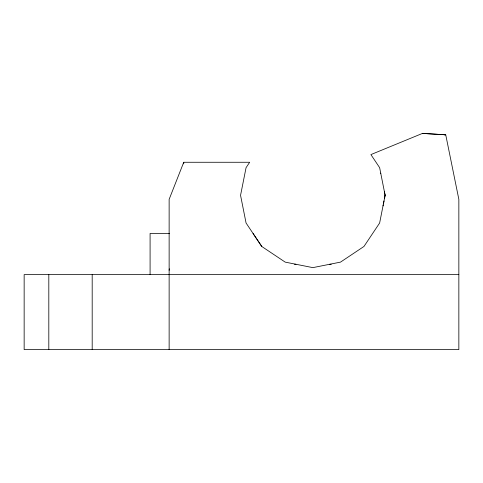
<?xml version="1.0" encoding="UTF-8"?>
<svg xmlns="http://www.w3.org/2000/svg" width="483" height="483" viewBox="0 0 483 483"><rect width="100%" height="100%" fill="white"/><g stroke="black" fill="none" stroke-linecap="round" stroke-linejoin="round"><path stroke-width="0.72" d="M169.135 270.305L169.334 268.814M183.534 163.761L183.739 162.27L249.669 162.27L246.064 167.667L240.552 195.331L246.064 222.995L261.732 246.451L285.187 262.118L312.851 267.63L340.515 262.118L363.971 246.451L379.638 222.995L385.126 195.223L384.553 198.302M383.049 205.873L383.242 204.895M383.574 203.234L384.015 201.013M384.371 191.449L385.138 195.386L379.638 167.667L370.902 154.59L422.456 133.411L445.731 134.799L458.85 199.352L458.85 349.589L24.15 349.589L24.15 274.622L458.85 274.622M444.245 134.805L445.731 134.799L422.456 133.411M294.473 264.273L295.982 264.267M169.63 233.47L150.086 233.47L150.086 274.622M329.72 264.267L331.229 264.273M253.062 233.47L261.81 246.505M380.719 173.101L380.779 173.409M385.09 195.054L385.138 195.386M183.739 163.773L183.739 162.27L169.135 199.352L169.135 349.589M92.187 274.622L92.187 349.589M48.813 274.622L48.813 349.589"/></g></svg>
